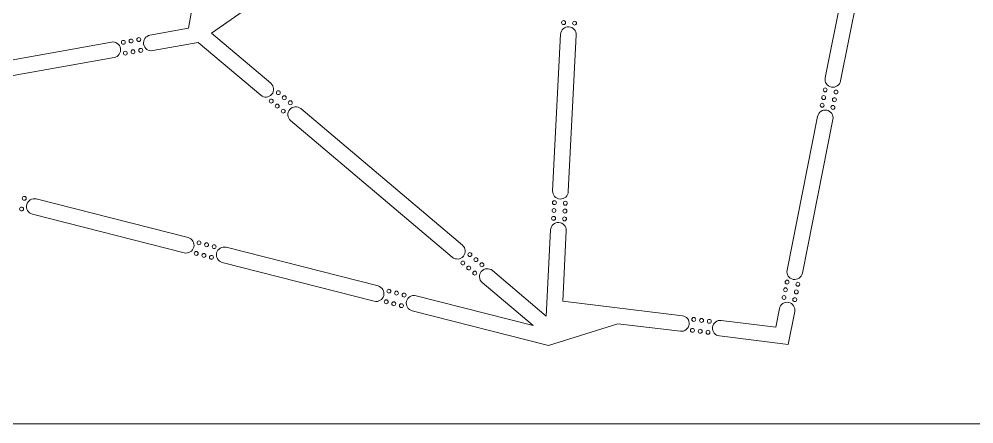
# Model space of a CAD drawing. Header units: inches. Extents: x 16.7 to 31.3, y 1.4 to 10.6.
# Drawn here: x 19.205 to 24, y 1.423 to 3.456 of the extents above; entities that cross this region are included whole.
import ezdxf

# ---------------------------------------------------------------- set-up
doc = ezdxf.new("R2010")
doc.units = ezdxf.units.IN
doc.header["$MEASUREMENT"] = 0
doc.layers.add('Visible', color=7, linetype='Continuous', lineweight=0)

# ---------------------------------------------------------------- blocks, each defined once
blk = doc.blocks.new('Block_646')
at = {"layer": 'Visible', "color": 7, "lineweight": 0}
blk.add_line((23.4063, 3.9327), (23.2531, 3.1603), dxfattribs=at)
blk = doc.blocks.new('Block_649')
at = {"layer": 'Visible', "color": 7, "lineweight": 0}
blk.add_line((23.0679, 1.8221), (23.1005, 1.9865), dxfattribs=at)
blk = doc.blocks.new('Block_650')
at = {"layer": 'Visible', "color": 7, "lineweight": 0}
blk.add_line((23.1388, 2.1796), (23.292, 2.9519), dxfattribs=at)
blk = doc.blocks.new('Block_651')
at = {"layer": 'Visible', "color": 7, "lineweight": 0}
blk.add_line((23.3303, 3.145), (23.4836, 3.9173), dxfattribs=at)
blk = doc.blocks.new('Block_652')
at = {"layer": 'Visible', "color": 7, "lineweight": 0}
blk.add_open_spline([(23.292, 2.9519), (23.2963, 2.9733), (23.2824, 2.994), (23.2611, 2.9982), (23.2398, 3.0024), (23.219, 2.9886), (23.2148, 2.9672)], degree=3, knots=[0, 0, 0, 0, 1, 1, 1, 2, 2, 2, 2], dxfattribs=at)
blk = doc.blocks.new('Block_653')
at = {"layer": 'Visible', "color": 7, "lineweight": 0}
blk.add_circle((23.3073, 3.0894), 0.00984, dxfattribs=at)
blk = doc.blocks.new('Block_654')
at = {"layer": 'Visible', "color": 7, "lineweight": 0}
blk.add_circle((23.2532, 3.1001), 0.00984, dxfattribs=at)
blk = doc.blocks.new('Block_655')
at = {"layer": 'Visible', "color": 7, "lineweight": 0}
blk.add_circle((23.292, 3.0121), 0.00984, dxfattribs=at)
blk = doc.blocks.new('Block_656')
at = {"layer": 'Visible', "color": 7, "lineweight": 0}
blk.add_circle((23.2455, 3.0615), 0.00984, dxfattribs=at)
blk = doc.blocks.new('Block_657')
at = {"layer": 'Visible', "color": 7, "lineweight": 0}
blk.add_circle((23.2996, 3.0508), 0.00984, dxfattribs=at)
blk = doc.blocks.new('Block_658')
at = {"layer": 'Visible', "color": 7, "lineweight": 0}
blk.add_circle((23.2379, 3.0229), 0.00984, dxfattribs=at)
blk = doc.blocks.new('Block_659')
at = {"layer": 'Visible', "color": 7, "lineweight": 0}
blk.add_open_spline([(23.2531, 3.1603), (23.2489, 3.139), (23.2627, 3.1183), (23.2841, 3.1141), (23.3054, 3.1098), (23.3261, 3.1237), (23.3303, 3.145)], degree=3, knots=[0, 0, 0, 0, 1, 1, 1, 2, 2, 2, 2], dxfattribs=at)
blk = doc.blocks.new('Block_660')
at = {"layer": 'Visible', "color": 7, "lineweight": 0}
blk.add_line((23.2148, 2.9672), (23.0616, 2.1949), dxfattribs=at)
blk = doc.blocks.new('Block_661')
at = {"layer": 'Visible', "color": 7, "lineweight": 0}
blk.add_open_spline([(21.9531, 2.3927), (21.9542, 2.4144), (21.9375, 2.4329), (21.9158, 2.434), (21.8941, 2.4351), (21.8756, 2.4184), (21.8745, 2.3967)], degree=3, knots=[0, 0, 0, 0, 1, 1, 1, 2, 2, 2, 2], dxfattribs=at)
blk = doc.blocks.new('Block_662')
at = {"layer": 'Visible', "color": 7, "lineweight": 0}
blk.add_circle((21.9483, 2.5309), 0.00984, dxfattribs=at)
blk = doc.blocks.new('Block_663')
at = {"layer": 'Visible', "color": 7, "lineweight": 0}
blk.add_circle((21.8933, 2.5337), 0.00984, dxfattribs=at)
blk = doc.blocks.new('Block_664')
at = {"layer": 'Visible', "color": 7, "lineweight": 0}
blk.add_circle((21.9443, 2.4522), 0.00984, dxfattribs=at)
blk = doc.blocks.new('Block_665')
at = {"layer": 'Visible', "color": 7, "lineweight": 0}
blk.add_circle((21.8913, 2.4944), 0.00984, dxfattribs=at)
blk = doc.blocks.new('Block_666')
at = {"layer": 'Visible', "color": 7, "lineweight": 0}
blk.add_circle((21.9463, 2.4916), 0.00984, dxfattribs=at)
blk = doc.blocks.new('Block_667')
at = {"layer": 'Visible', "color": 7, "lineweight": 0}
blk.add_circle((21.8893, 2.455), 0.00984, dxfattribs=at)
blk = doc.blocks.new('Block_668')
at = {"layer": 'Visible', "color": 7, "lineweight": 0}
blk.add_open_spline([(21.8845, 2.5933), (21.8834, 2.5715), (21.9001, 2.553), (21.9218, 2.5519), (21.9435, 2.5508), (21.962, 2.5675), (21.9631, 2.5892)], degree=3, knots=[0, 0, 0, 0, 1, 1, 1, 2, 2, 2, 2], dxfattribs=at)
blk = doc.blocks.new('Block_669')
at = {"layer": 'Visible', "color": 7, "lineweight": 0}
blk.add_line((21.8745, 2.3967), (21.8524, 1.9642), dxfattribs=at)
blk = doc.blocks.new('Block_670')
at = {"layer": 'Visible', "color": 7, "lineweight": 0}
blk.add_line((21.9631, 2.5892), (22.0033, 3.3756), dxfattribs=at)
blk = doc.blocks.new('Block_671')
at = {"layer": 'Visible', "color": 7, "lineweight": 0}
blk.add_open_spline([(22.0033, 3.3756), (22.0044, 3.3973), (21.9877, 3.4158), (21.966, 3.4169), (21.9443, 3.418), (21.9258, 3.4013), (21.9246, 3.3796)], degree=3, knots=[0, 0, 0, 0, 1, 1, 1, 2, 2, 2, 2], dxfattribs=at)
blk = doc.blocks.new('Block_674')
at = {"layer": 'Visible', "color": 7, "lineweight": 0}
blk.add_circle((21.9945, 3.4352), 0.00984, dxfattribs=at)
blk = doc.blocks.new('Block_677')
at = {"layer": 'Visible', "color": 7, "lineweight": 0}
blk.add_circle((21.9395, 3.438), 0.00984, dxfattribs=at)
blk = doc.blocks.new('Block_679')
at = {"layer": 'Visible', "color": 7, "lineweight": 0}
blk.add_line((21.9246, 3.3796), (21.8845, 2.5933), dxfattribs=at)
blk = doc.blocks.new('Block_726')
at = {"layer": 'Visible', "color": 7, "lineweight": 0}
blk.add_line((20.1333, 3.8389), (20.0561, 3.4094), dxfattribs=at)
blk = doc.blocks.new('Block_743')
at = {"layer": 'Visible', "color": 7, "lineweight": 0}
blk.add_line((21.3806, 2.2599), (21.3806, 2.2599), dxfattribs=at)
blk = doc.blocks.new('Block_744')
at = {"layer": 'Visible', "color": 7, "lineweight": 0}
blk.add_open_spline([(21.5818, 2.1929), (21.5652, 2.207), (21.5403, 2.2049), (21.5263, 2.1883), (21.5123, 2.1717), (21.5144, 2.1468), (21.531, 2.1328)], degree=3, knots=[0, 0, 0, 0, 1, 1, 1, 2, 2, 2, 2], dxfattribs=at)
blk = doc.blocks.new('Block_745')
at = {"layer": 'Visible', "color": 7, "lineweight": 0}
blk.add_line((21.531, 2.1328), (21.5309, 2.1328), dxfattribs=at)
blk = doc.blocks.new('Block_746')
at = {"layer": 'Visible', "color": 7, "lineweight": 0}
blk.add_circle((21.4689, 2.2729), 0.00984, dxfattribs=at)
blk = doc.blocks.new('Block_747')
at = {"layer": 'Visible', "color": 7, "lineweight": 0}
blk.add_circle((21.4334, 2.2308), 0.00984, dxfattribs=at)
blk = doc.blocks.new('Block_748')
at = {"layer": 'Visible', "color": 7, "lineweight": 0}
blk.add_circle((21.5291, 2.222), 0.00984, dxfattribs=at)
blk = doc.blocks.new('Block_749')
at = {"layer": 'Visible', "color": 7, "lineweight": 0}
blk.add_circle((21.4634, 2.2054), 0.00984, dxfattribs=at)
blk = doc.blocks.new('Block_750')
at = {"layer": 'Visible', "color": 7, "lineweight": 0}
blk.add_circle((21.499, 2.2474), 0.00984, dxfattribs=at)
blk = doc.blocks.new('Block_751')
at = {"layer": 'Visible', "color": 7, "lineweight": 0}
blk.add_circle((21.4935, 2.1799), 0.00984, dxfattribs=at)
blk = doc.blocks.new('Block_752')
at = {"layer": 'Visible', "color": 7, "lineweight": 0}
blk.add_open_spline([(21.3806, 2.2599), (21.3972, 2.2458), (21.4221, 2.2479), (21.4361, 2.2645), (21.4502, 2.2811), (21.4481, 2.306), (21.4315, 2.32)], degree=3, knots=[0, 0, 0, 0, 1, 1, 1, 2, 2, 2, 2], dxfattribs=at)
blk = doc.blocks.new('Block_753')
at = {"layer": 'Visible', "color": 7, "lineweight": 0}
blk.add_line((21.5309, 2.1328), (21.7862, 1.917), dxfattribs=at)
blk = doc.blocks.new('Block_754')
at = {"layer": 'Visible', "color": 7, "lineweight": 0}
blk.add_line((21.4315, 2.32), (20.6197, 3.0063), dxfattribs=at)
blk = doc.blocks.new('Block_791')
at = {"layer": 'Visible', "color": 7, "lineweight": 0}
blk.add_line((20.5689, 2.9461), (20.5689, 2.9461), dxfattribs=at)
blk = doc.blocks.new('Block_792')
at = {"layer": 'Visible', "color": 7, "lineweight": 0}
blk.add_open_spline([(20.6197, 3.0063), (20.6031, 3.0203), (20.5783, 3.0182), (20.5642, 3.0016), (20.5502, 2.985), (20.5523, 2.9602), (20.5689, 2.9461)], degree=3, knots=[0, 0, 0, 0, 1, 1, 1, 2, 2, 2, 2], dxfattribs=at)
blk = doc.blocks.new('Block_793')
at = {"layer": 'Visible', "color": 7, "lineweight": 0}
blk.add_circle((20.5069, 3.0862), 0.00984, dxfattribs=at)
blk = doc.blocks.new('Block_794')
at = {"layer": 'Visible', "color": 7, "lineweight": 0}
blk.add_circle((20.4713, 3.0441), 0.00984, dxfattribs=at)
blk = doc.blocks.new('Block_795')
at = {"layer": 'Visible', "color": 7, "lineweight": 0}
blk.add_circle((20.567, 3.0354), 0.00984, dxfattribs=at)
blk = doc.blocks.new('Block_796')
at = {"layer": 'Visible', "color": 7, "lineweight": 0}
blk.add_circle((20.5013, 3.0187), 0.00984, dxfattribs=at)
blk = doc.blocks.new('Block_797')
at = {"layer": 'Visible', "color": 7, "lineweight": 0}
blk.add_circle((20.5369, 3.0608), 0.00984, dxfattribs=at)
blk = doc.blocks.new('Block_798')
at = {"layer": 'Visible', "color": 7, "lineweight": 0}
blk.add_circle((20.5314, 2.9933), 0.00984, dxfattribs=at)
blk = doc.blocks.new('Block_799')
at = {"layer": 'Visible', "color": 7, "lineweight": 0}
blk.add_line((20.4185, 3.0732), (20.4185, 3.0732), dxfattribs=at)
blk = doc.blocks.new('Block_800')
at = {"layer": 'Visible', "color": 7, "lineweight": 0}
blk.add_open_spline([(20.4185, 3.0732), (20.4352, 3.0592), (20.46, 3.0613), (20.474, 3.0779), (20.4881, 3.0945), (20.486, 3.1193), (20.4694, 3.1333)], degree=3, knots=[0, 0, 0, 0, 1, 1, 1, 2, 2, 2, 2], dxfattribs=at)
blk = doc.blocks.new('Block_801')
at = {"layer": 'Visible', "color": 7, "lineweight": 0}
blk.add_line((20.4694, 3.1333), (20.1713, 3.3853), dxfattribs=at)
blk = doc.blocks.new('Block_802')
at = {"layer": 'Visible', "color": 7, "lineweight": 0}
blk.add_line((20.5689, 2.9461), (21.3806, 2.2599), dxfattribs=at)
blk = doc.blocks.new('Block_803')
at = {"layer": 'Visible', "color": 7, "lineweight": 0}
blk.add_line((20.1051, 3.3382), (20.4185, 3.0732), dxfattribs=at)
blk = doc.blocks.new('Block_813')
at = {"layer": 'Visible', "color": 7, "lineweight": 0}
blk.add_line((21.935, 2.0388), (21.9531, 2.3927), dxfattribs=at)
blk = doc.blocks.new('Block_856')
at = {"layer": 'Visible', "color": 7, "lineweight": 0}
blk.add_line((19.8762, 3.2973), (20.1051, 3.3382), dxfattribs=at)
blk = doc.blocks.new('Block_858')
at = {"layer": 'Visible', "color": 7, "lineweight": 0}
blk.add_line((21.7862, 1.917), (21.1987, 2.0666), dxfattribs=at)
blk = doc.blocks.new('Block_860')
at = {"layer": 'Visible', "color": 7, "lineweight": 0}
blk.add_line((20.0542, 2.3581), (19.2912, 2.5524), dxfattribs=at)
blk = doc.blocks.new('Block_861')
at = {"layer": 'Visible', "color": 7, "lineweight": 0}
blk.add_line((21.008, 2.1152), (20.245, 2.3095), dxfattribs=at)
blk = doc.blocks.new('Block_862')
at = {"layer": 'Visible', "color": 7, "lineweight": 0}
blk.add_line((18.5197, 3.0551), (19.6824, 3.2627), dxfattribs=at)
blk = doc.blocks.new('Block_865')
at = {"layer": 'Visible', "color": 7, "lineweight": 0}
blk.add_open_spline([(23.0616, 2.1949), (23.0574, 2.1736), (23.0712, 2.1529), (23.0925, 2.1486), (23.1139, 2.1444), (23.1346, 2.1583), (23.1388, 2.1796)], degree=3, knots=[0, 0, 0, 0, 1, 1, 1, 2, 2, 2, 2], dxfattribs=at)
blk = doc.blocks.new('Block_866')
at = {"layer": 'Visible', "color": 7, "lineweight": 0}
blk.add_line((22.5359, 1.9659), (21.935, 2.0388), dxfattribs=at)
blk = doc.blocks.new('Block_867')
at = {"layer": 'Visible', "color": 7, "lineweight": 0}
blk.add_open_spline([(22.5264, 1.8878), (22.548, 1.8852), (22.5676, 1.9005), (22.5702, 1.9221), (22.5728, 1.9437), (22.5575, 1.9633), (22.5359, 1.9659)], degree=3, knots=[0, 0, 0, 0, 1, 1, 1, 2, 2, 2, 2], dxfattribs=at)
blk = doc.blocks.new('Block_868')
at = {"layer": 'Visible', "color": 7, "lineweight": 0}
blk.add_line((22.2117, 1.9259), (22.5264, 1.8878), dxfattribs=at)
blk = doc.blocks.new('Block_869')
at = {"layer": 'Visible', "color": 7, "lineweight": 0}
blk.add_line((21.8631, 1.8162), (22.2117, 1.9259), dxfattribs=at)
blk = doc.blocks.new('Block_870')
at = {"layer": 'Visible', "color": 7, "lineweight": 0}
blk.add_line((21.1793, 1.9903), (21.8631, 1.8162), dxfattribs=at)
blk = doc.blocks.new('Block_871')
at = {"layer": 'Visible', "color": 7, "lineweight": 0}
blk.add_open_spline([(21.1987, 2.0666), (21.1777, 2.072), (21.1562, 2.0593), (21.1509, 2.0382), (21.1455, 2.0171), (21.1582, 1.9957), (21.1793, 1.9903)], degree=3, knots=[0, 0, 0, 0, 1, 1, 1, 2, 2, 2, 2], dxfattribs=at)
blk = doc.blocks.new('Block_872')
at = {"layer": 'Visible', "color": 7, "lineweight": 0}
blk.add_line((21.8524, 1.9642), (21.5818, 2.1929), dxfattribs=at)
blk = doc.blocks.new('Block_895')
at = {"layer": 'Visible', "color": 7, "lineweight": 0}
blk.add_line((20.1713, 3.3853), (20.6026, 3.6869), dxfattribs=at)
blk = doc.blocks.new('Block_896')
at = {"layer": 'Visible', "color": 7, "lineweight": 0}
blk.add_open_spline([(19.8624, 3.3748), (19.841, 3.371), (19.8267, 3.3506), (19.8305, 3.3292), (19.8344, 3.3078), (19.8548, 3.2935), (19.8762, 3.2973)], degree=3, knots=[0, 0, 0, 0, 1, 1, 1, 2, 2, 2, 2], dxfattribs=at)
blk = doc.blocks.new('Block_897')
at = {"layer": 'Visible', "color": 7, "lineweight": 0}
blk.add_line((20.0561, 3.4094), (19.8624, 3.3748), dxfattribs=at)
blk = doc.blocks.new('Block_969')
at = {"layer": 'Visible', "color": 7, "lineweight": 0}
blk.add_line((19.6686, 3.3402), (18.5059, 3.1326), dxfattribs=at)
blk = doc.blocks.new('Block_970')
at = {"layer": 'Visible', "color": 7, "lineweight": 0}
blk.add_open_spline([(19.6824, 3.2627), (19.7038, 3.2665), (19.7181, 3.287), (19.7143, 3.3084), (19.7104, 3.3298), (19.69, 3.3441), (19.6686, 3.3402)], degree=3, knots=[0, 0, 0, 0, 1, 1, 1, 2, 2, 2, 2], dxfattribs=at)
blk = doc.blocks.new('Block_971')
at = {"layer": 'Visible', "color": 7, "lineweight": 0}
blk.add_open_spline([(20.0348, 2.2818), (20.0558, 2.2764), (20.0773, 2.2891), (20.0826, 2.3102), (20.088, 2.3313), (20.0753, 2.3527), (20.0542, 2.3581)], degree=3, knots=[0, 0, 0, 0, 1, 1, 1, 2, 2, 2, 2], dxfattribs=at)
blk = doc.blocks.new('Block_972')
at = {"layer": 'Visible', "color": 7, "lineweight": 0}
blk.add_line((19.2717, 2.4761), (20.0348, 2.2818), dxfattribs=at)
blk = doc.blocks.new('Block_973')
at = {"layer": 'Visible', "color": 7, "lineweight": 0}
blk.add_open_spline([(19.2912, 2.5524), (19.2701, 2.5577), (19.2487, 2.545), (19.2433, 2.5239), (19.2379, 2.5029), (19.2507, 2.4814), (19.2717, 2.4761)], degree=3, knots=[0, 0, 0, 0, 1, 1, 1, 2, 2, 2, 2], dxfattribs=at)
blk = doc.blocks.new('Block_1069')
at = {"layer": 'Visible', "color": 7, "lineweight": 0}
blk.add_circle((19.7288, 3.339), 0.00984, dxfattribs=at)
blk = doc.blocks.new('Block_1070')
at = {"layer": 'Visible', "color": 7, "lineweight": 0}
blk.add_circle((19.7385, 3.2847), 0.00984, dxfattribs=at)
blk = doc.blocks.new('Block_1071')
at = {"layer": 'Visible', "color": 7, "lineweight": 0}
blk.add_circle((19.8063, 3.3528), 0.00984, dxfattribs=at)
blk = doc.blocks.new('Block_1072')
at = {"layer": 'Visible', "color": 7, "lineweight": 0}
blk.add_circle((19.7772, 3.2916), 0.00984, dxfattribs=at)
blk = doc.blocks.new('Block_1073')
at = {"layer": 'Visible', "color": 7, "lineweight": 0}
blk.add_circle((19.7676, 3.3459), 0.00984, dxfattribs=at)
blk = doc.blocks.new('Block_1074')
at = {"layer": 'Visible', "color": 7, "lineweight": 0}
blk.add_circle((19.816, 3.2986), 0.00984, dxfattribs=at)
blk = doc.blocks.new('Block_1088')
at = {"layer": 'Visible', "color": 7, "lineweight": 0}
blk.add_line((16.6678, 1.4225), (31.3322, 1.4225), dxfattribs=at)
blk = doc.blocks.new('Block_1120')
at = {"layer": 'Visible', "color": 7, "lineweight": 0}
blk.add_circle((23.1157, 2.124), 0.00984, dxfattribs=at)
blk = doc.blocks.new('Block_1121')
at = {"layer": 'Visible', "color": 7, "lineweight": 0}
blk.add_circle((23.0617, 2.1347), 0.00984, dxfattribs=at)
blk = doc.blocks.new('Block_1122')
at = {"layer": 'Visible', "color": 7, "lineweight": 0}
blk.add_circle((23.1004, 2.0467), 0.00984, dxfattribs=at)
blk = doc.blocks.new('Block_1123')
at = {"layer": 'Visible', "color": 7, "lineweight": 0}
blk.add_circle((23.054, 2.0961), 0.00984, dxfattribs=at)
blk = doc.blocks.new('Block_1124')
at = {"layer": 'Visible', "color": 7, "lineweight": 0}
blk.add_circle((23.1081, 2.0854), 0.00984, dxfattribs=at)
blk = doc.blocks.new('Block_1125')
at = {"layer": 'Visible', "color": 7, "lineweight": 0}
blk.add_circle((23.0464, 2.0575), 0.00984, dxfattribs=at)
blk = doc.blocks.new('Block_1138')
at = {"layer": 'Visible', "color": 7, "lineweight": 0}
blk.add_circle((22.6646, 1.8829), 0.00984, dxfattribs=at)
blk = doc.blocks.new('Block_1139')
at = {"layer": 'Visible', "color": 7, "lineweight": 0}
blk.add_circle((22.6713, 1.9376), 0.00984, dxfattribs=at)
blk = doc.blocks.new('Block_1140')
at = {"layer": 'Visible', "color": 7, "lineweight": 0}
blk.add_circle((22.5865, 1.8924), 0.00984, dxfattribs=at)
blk = doc.blocks.new('Block_1141')
at = {"layer": 'Visible', "color": 7, "lineweight": 0}
blk.add_circle((22.6322, 1.9424), 0.00984, dxfattribs=at)
blk = doc.blocks.new('Block_1142')
at = {"layer": 'Visible', "color": 7, "lineweight": 0}
blk.add_circle((22.6255, 1.8877), 0.00984, dxfattribs=at)
blk = doc.blocks.new('Block_1143')
at = {"layer": 'Visible', "color": 7, "lineweight": 0}
blk.add_circle((22.5931, 1.9471), 0.00984, dxfattribs=at)
blk = doc.blocks.new('Block_1168')
at = {"layer": 'Visible', "color": 7, "lineweight": 0}
blk.add_circle((21.0623, 2.0892), 0.00984, dxfattribs=at)
blk = doc.blocks.new('Block_1169')
at = {"layer": 'Visible', "color": 7, "lineweight": 0}
blk.add_circle((21.0487, 2.0358), 0.00984, dxfattribs=at)
blk = doc.blocks.new('Block_1170')
at = {"layer": 'Visible', "color": 7, "lineweight": 0}
blk.add_circle((21.1386, 2.0697), 0.00984, dxfattribs=at)
blk = doc.blocks.new('Block_1171')
at = {"layer": 'Visible', "color": 7, "lineweight": 0}
blk.add_circle((21.0868, 2.026), 0.00984, dxfattribs=at)
blk = doc.blocks.new('Block_1172')
at = {"layer": 'Visible', "color": 7, "lineweight": 0}
blk.add_circle((21.1004, 2.0795), 0.00984, dxfattribs=at)
blk = doc.blocks.new('Block_1173')
at = {"layer": 'Visible', "color": 7, "lineweight": 0}
blk.add_circle((21.125, 2.0163), 0.00984, dxfattribs=at)
blk = doc.blocks.new('Block_1188')
at = {"layer": 'Visible', "color": 7, "lineweight": 0}
blk.add_circle((19.231, 2.5555), 0.00984, dxfattribs=at)
blk = doc.blocks.new('Block_1191')
at = {"layer": 'Visible', "color": 7, "lineweight": 0}
blk.add_circle((19.2174, 2.5021), 0.00984, dxfattribs=at)
blk = doc.blocks.new('Block_1236')
at = {"layer": 'Visible', "color": 7, "lineweight": 0}
blk.add_circle((20.1085, 2.3321), 0.00984, dxfattribs=at)
blk = doc.blocks.new('Block_1237')
at = {"layer": 'Visible', "color": 7, "lineweight": 0}
blk.add_circle((20.0949, 2.2786), 0.00984, dxfattribs=at)
blk = doc.blocks.new('Block_1238')
at = {"layer": 'Visible', "color": 7, "lineweight": 0}
blk.add_circle((20.1848, 2.3126), 0.00984, dxfattribs=at)
blk = doc.blocks.new('Block_1239')
at = {"layer": 'Visible', "color": 7, "lineweight": 0}
blk.add_circle((20.1331, 2.2689), 0.00984, dxfattribs=at)
blk = doc.blocks.new('Block_1240')
at = {"layer": 'Visible', "color": 7, "lineweight": 0}
blk.add_circle((20.1467, 2.3223), 0.00984, dxfattribs=at)
blk = doc.blocks.new('Block_1241')
at = {"layer": 'Visible', "color": 7, "lineweight": 0}
blk.add_circle((20.1712, 2.2592), 0.00984, dxfattribs=at)
blk = doc.blocks.new('Block_1270')
at = {"layer": 'Visible', "color": 7, "lineweight": 0}
blk.add_line((23.0049, 1.9091), (22.7313, 1.9423), dxfattribs=at)
blk = doc.blocks.new('Block_1271')
at = {"layer": 'Visible', "color": 7, "lineweight": 0}
blk.add_line((23.0233, 2.0018), (23.0049, 1.9091), dxfattribs=at)
blk = doc.blocks.new('Block_1272')
at = {"layer": 'Visible', "color": 7, "lineweight": 0}
blk.add_open_spline([(23.1005, 1.9865), (23.1047, 2.0078), (23.0909, 2.0286), (23.0696, 2.0328), (23.0482, 2.037), (23.0275, 2.0232), (23.0233, 2.0018)], degree=3, knots=[0, 0, 0, 0, 1, 1, 1, 2, 2, 2, 2], dxfattribs=at)
blk = doc.blocks.new('Block_1273')
at = {"layer": 'Visible', "color": 7, "lineweight": 0}
blk.add_line((22.7218, 1.8641), (23.0679, 1.8221), dxfattribs=at)
blk = doc.blocks.new('Block_1274')
at = {"layer": 'Visible', "color": 7, "lineweight": 0}
blk.add_open_spline([(22.7313, 1.9423), (22.7097, 1.9449), (22.6901, 1.9295), (22.6875, 1.9079), (22.6849, 1.8863), (22.7002, 1.8667), (22.7218, 1.8641)], degree=3, knots=[0, 0, 0, 0, 1, 1, 1, 2, 2, 2, 2], dxfattribs=at)
blk = doc.blocks.new('Block_1275')
at = {"layer": 'Visible', "color": 7, "lineweight": 0}
blk.add_open_spline([(20.9886, 2.0389), (21.0096, 2.0335), (21.0311, 2.0463), (21.0364, 2.0673), (21.0418, 2.0884), (21.0291, 2.1098), (21.008, 2.1152)], degree=3, knots=[0, 0, 0, 0, 1, 1, 1, 2, 2, 2, 2], dxfattribs=at)
blk = doc.blocks.new('Block_1276')
at = {"layer": 'Visible', "color": 7, "lineweight": 0}
blk.add_line((20.2255, 2.2332), (20.9886, 2.0389), dxfattribs=at)
blk = doc.blocks.new('Block_1277')
at = {"layer": 'Visible', "color": 7, "lineweight": 0}
blk.add_open_spline([(20.245, 2.3095), (20.2239, 2.3149), (20.2025, 2.3021), (20.1971, 2.2811), (20.1917, 2.26), (20.2045, 2.2386), (20.2255, 2.2332)], degree=3, knots=[0, 0, 0, 0, 1, 1, 1, 2, 2, 2, 2], dxfattribs=at)

msp = doc.modelspace()

# ---------------------------------------------------------------- block references
at = {"layer": 'Visible'}
for name in ['Block_646', 'Block_651', 'Block_726', 'Block_895', 'Block_897', 'Block_671', 'Block_677', 'Block_674', 'Block_1071', 'Block_896', 'Block_801', 'Block_679', 'Block_670', 'Block_969', 'Block_970', 'Block_1069', 'Block_1073', 'Block_856', 'Block_803', 'Block_862', 'Block_1070', 'Block_1072', 'Block_1074', 'Block_800', 'Block_659', 'Block_799', 'Block_793', 'Block_797', 'Block_656', 'Block_654', 'Block_653', 'Block_794', 'Block_796', 'Block_795', 'Block_658', 'Block_655', 'Block_657', 'Block_798', 'Block_792', 'Block_754', 'Block_652', 'Block_791', 'Block_802', 'Block_660', 'Block_650', 'Block_668', 'Block_1188', 'Block_973', 'Block_860', 'Block_663', 'Block_1191', 'Block_665', 'Block_666', 'Block_662', 'Block_972', 'Block_667', 'Block_664', 'Block_661', 'Block_971', 'Block_669', 'Block_813', 'Block_1236', 'Block_1240', 'Block_1238', 'Block_1277', 'Block_861', 'Block_752', 'Block_1237', 'Block_1239', 'Block_1241', 'Block_743', 'Block_746', 'Block_750', 'Block_1276', 'Block_747', 'Block_749', 'Block_744', 'Block_748', 'Block_751', 'Block_872', 'Block_865', 'Block_1275', 'Block_745', 'Block_753', 'Block_1121', 'Block_1120', 'Block_1168', 'Block_1172', 'Block_1170', 'Block_871', 'Block_858', 'Block_1125', 'Block_1123', 'Block_1124', 'Block_1169', 'Block_1171', 'Block_1173', 'Block_866', 'Block_1272', 'Block_1122', 'Block_870', 'Block_867', 'Block_1271', 'Block_649', 'Block_869', 'Block_868', 'Block_1143', 'Block_1141', 'Block_1139', 'Block_1274', 'Block_1270', 'Block_1140', 'Block_1142', 'Block_1138', 'Block_1273', 'Block_1088']:
    msp.add_blockref(name, (0, 0), dxfattribs=at)

doc.saveas('drawing.dxf')
